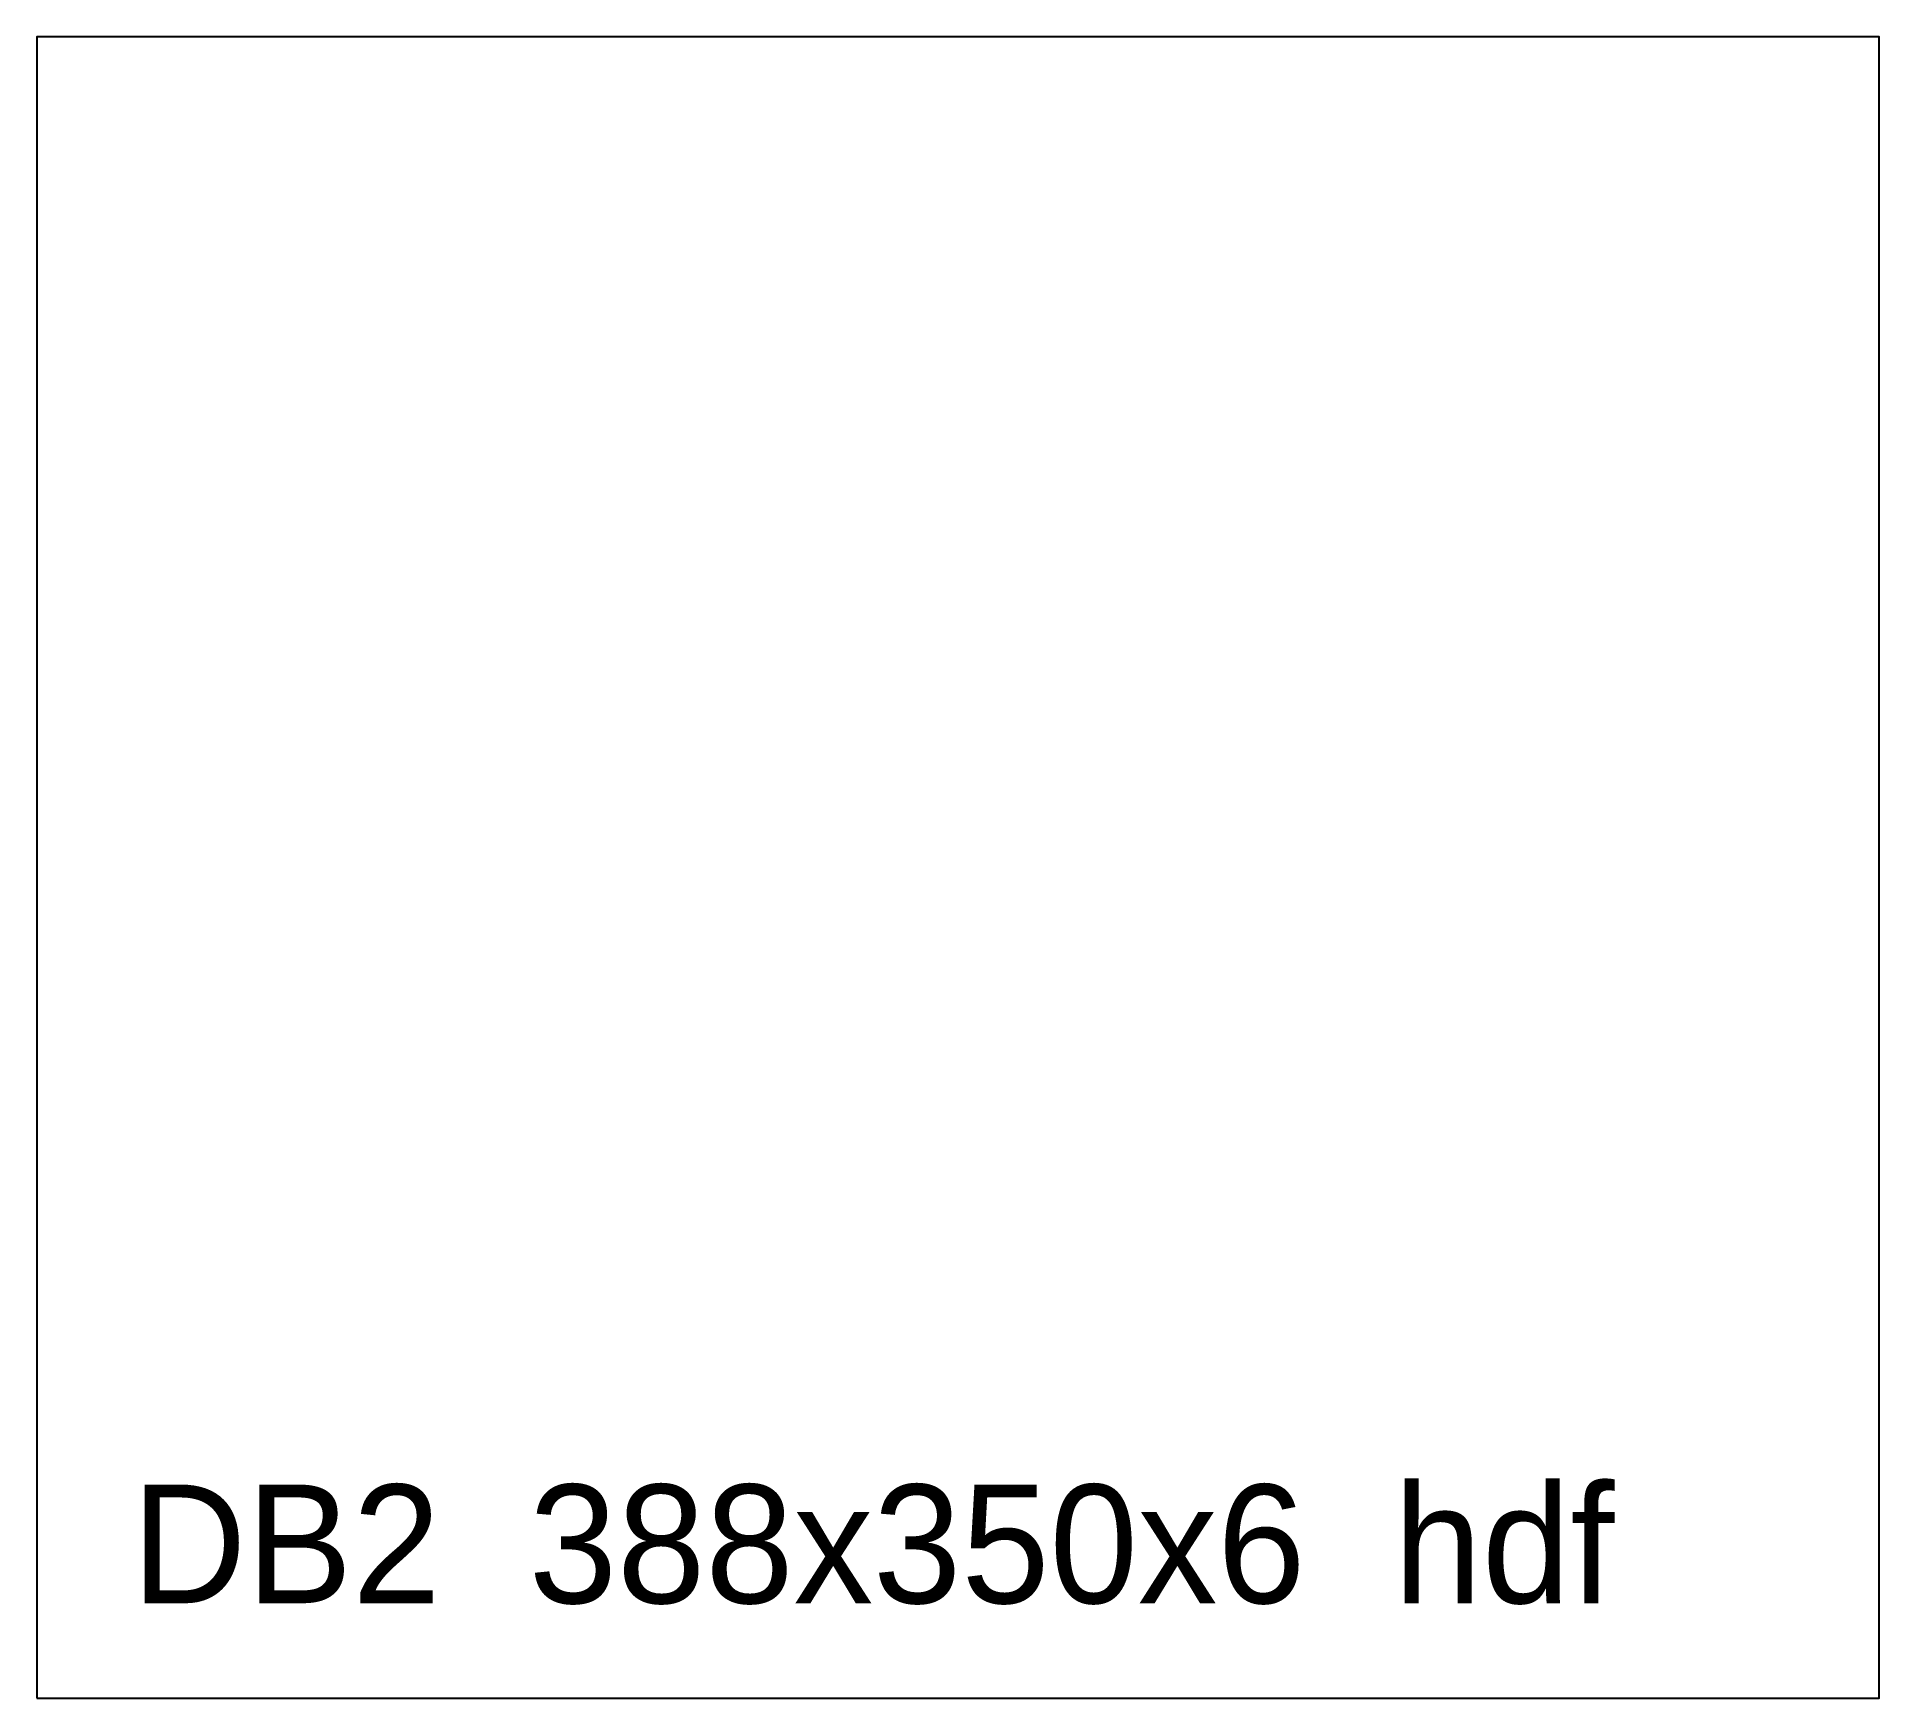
# Model space of a CAD drawing. Header units: millimetres. Extents: x 0 to 388, y 0 to 350.
import ezdxf

# ---------------------------------------------------------------- set-up
doc = ezdxf.new("R2010")
doc.units = ezdxf.units.MM
doc.layers.add('CUT', color=1, linetype='Continuous')
doc.layers.add('TEXT', color=7, linetype='Continuous')

msp = doc.modelspace()

# ---------------------------------------------------------------- linework, layer by layer
at = {"layer": 'CUT'}
msp.add_lwpolyline([(0, 0), (388, 0), (388, 350), (0, 350)], close=True, dxfattribs=at)

# ---------------------------------------------------------------- texts
at = {"layer": 'TEXT'}
msp.add_text('DB2  388x350x6  hdf', height=25, dxfattribs=at).set_placement((20, 20))

doc.saveas('drawing.dxf')
